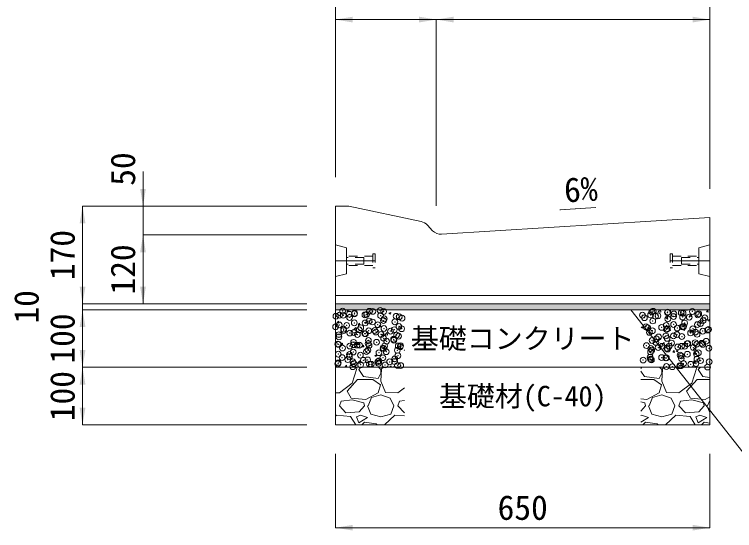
# Model space of a CAD drawing. Units: millimetres at full size; some dimension numbers follow another scale. Extents: x 10958 to 33220, y 2125 to 9550.
# Drawn here: x 14450 to 15701, y 6528 to 7425 of the extents above; entities that cross this region are included whole.
import ezdxf
from ezdxf.enums import TextEntityAlignment as Align

# ---------------------------------------------------------------- set-up
doc = ezdxf.new("R2010")
doc.units = ezdxf.units.MM
doc.header["$LTSCALE"] = 20
doc.header["$PDMODE"] = 32
doc.header["$PDSIZE"] = 10
doc.linetypes.add('USER1', pattern=[1.35, 0.75, -0.6])
for name, color, linetype, lineweight in [('インサート', 3, 'USER1', 5), ('ハッチング_基礎', 150, 'Continuous', 5), ('中心線', 1, 'Continuous', 13), ('寸法線', 7, 'Continuous', 13), ('引出線', 4, 'Continuous', 13), ('本体', 2, 'Continuous', 13), ('舗装・基礎', 3, 'Continuous', 13)]:
    doc.layers.add(name, color=color, linetype=linetype, lineweight=lineweight)
doc.layers.add('ハッチング_モルタル', color=30, linetype='Continuous')
doc.layers.add('文字', color=41, linetype='Continuous')
doc.styles.add('ＭＳ ゴシック', font='')
doc.styles.get('ＭＳ ゴシック').set_extended_font_data('MS Gothic')

# ---------------------------------------------------------------- blocks, each defined once
blk = doc.blocks.new('open_arrow')
at = {"color": 0, "linetype": 'Continuous', "lineweight": -2}
blk.add_lwpolyline([(7.5, 1.25), (0, 0), (7.5, -1.25)], dxfattribs=at)
blk = doc.blocks.new('filled_arrow')
at = {"color": 0, "linetype": 'Continuous', "lineweight": -2}
blk.add_solid([(7.5, 1.25), (0, 0), (7.5, -1.25)], dxfattribs=at)

msp = doc.modelspace()

# ---------------------------------------------------------------- hatches: boundary and pattern name
at = {"layer": 'ハッチング_モルタル'}
msp.add_hatch(color=256, dxfattribs=at).paths.add_polyline_path([(15658.14, 6911.82), (15658.14, 6921.82), (15008.14, 6921.82), (15008.14, 6911.82)])

# ---------------------------------------------------------------- linework, layer by layer
at = {"layer": 'インサート'}
for p, q in [((15073.14, 7005.07), (15027.14, 7005.07)), ((15027.14, 7005.07), (15027.14, 6988.57)), ((15077.14, 7008.82), (15073.14, 7008.82)), ((15073.14, 7008.82), (15073.14, 6984.82)), ((15077.14, 7008.82), (15077.14, 6984.82)), ((15589.14, 7008.82), (15593.14, 7008.82)), ((15589.14, 7008.82), (15589.14, 6984.82)), ((15593.14, 7008.82), (15593.14, 6984.82)), ((15593.14, 7005.07), (15639.14, 7005.07)), ((15639.14, 7005.07), (15639.14, 6988.57)), ((15057.14, 7002.82), (15027.14, 7002.82)), ((15057.14, 7002.82), (15057.14, 6990.82)), ((15609.14, 7002.82), (15639.14, 7002.82)), ((15609.14, 7002.82), (15609.14, 6990.82)), ((15057.14, 6990.82), (15027.14, 6990.82)), ((15073.14, 6988.57), (15027.14, 6988.57)), ((15077.14, 6984.82), (15073.14, 6984.82)), ((15589.14, 6984.82), (15593.14, 6984.82)), ((15593.14, 6988.57), (15639.14, 6988.57)), ((15609.14, 6990.82), (15639.14, 6990.82))]:
    msp.add_line(p, q, dxfattribs=at)
at = {"layer": 'ハッチング_基礎'}
for p, q in [((15027.83, 6909.96), (15031.39, 6911.33)), ((15027.83, 6909.95), (15030.35, 6908.25)), ((15030.35, 6908.25), (15031.38, 6911.32)), ((15100.83, 6905.88), (15103.36, 6904.18)), ((15100.84, 6905.89), (15104.39, 6907.26)), ((15103.36, 6904.18), (15104.39, 6907.25)), ((15568.27, 6908.47), (15572.79, 6907.77)), ((15568.28, 6908.46), (15571.49, 6911.82)), ((15572.79, 6907.76), (15572.32, 6911.82)), ((15616.05, 6911.11), (15616.64, 6911.82)), ((15616.05, 6911.11), (15619.09, 6910.85)), ((15619.07, 6910.84), (15618.89, 6911.82)), ((15622.49, 6900.06), (15626.45, 6904.18)), ((15627.01, 6899.35), (15626.44, 6904.18)), ((15652.49, 6907.92), (15654.94, 6910.84)), ((15652.49, 6907.92), (15655.53, 6907.66)), ((15655.5, 6907.65), (15654.92, 6910.84)), ((15010.72, 6888.88), (15013.17, 6891.8)), ((15013.74, 6888.61), (15013.15, 6891.8)), ((15581.55, 6897.86), (15584.08, 6896.15)), ((15581.56, 6897.87), (15585.11, 6899.23)), ((15584.08, 6896.15), (15585.11, 6899.22)), ((15622.49, 6900.06), (15627.01, 6899.36)), ((15654.56, 6893.8), (15658.12, 6895.17)), ((15654.56, 6893.79), (15657.08, 6892.09)), ((15657.08, 6892.09), (15658.11, 6895.16)), ((15010.72, 6888.88), (15013.76, 6888.62)), ((15039.59, 6876.76), (15043.54, 6880.88)), ((15044.1, 6876.06), (15043.54, 6880.88)), ((15047.16, 6885.69), (15049.61, 6888.61)), ((15047.16, 6885.69), (15050.19, 6885.43)), ((15050.18, 6885.42), (15049.59, 6888.61)), ((15058.15, 6889.51), (15061.71, 6890.88)), ((15058.15, 6889.5), (15060.67, 6887.8)), ((15060.68, 6887.8), (15061.71, 6890.87)), ((15083.6, 6882.51), (15086.04, 6885.43)), ((15083.6, 6882.51), (15086.63, 6882.24)), ((15086.61, 6882.24), (15086.03, 6885.42)), ((15120.03, 6879.32), (15122.48, 6882.24)), ((15120.03, 6879.32), (15123.07, 6879.05)), ((15123.05, 6879.05), (15122.46, 6882.23)), ((15538.87, 6881.48), (15542.43, 6882.85)), ((15538.87, 6881.47), (15541.4, 6879.77)), ((15541.4, 6879.77), (15542.43, 6882.84)), ((15550.23, 6879.28), (15552.68, 6882.19)), ((15550.23, 6879.28), (15553.26, 6879.01)), ((15553.24, 6879.01), (15552.66, 6882.19)), ((15586.66, 6876.09), (15589.11, 6879.01)), ((15589.68, 6875.82), (15589.09, 6879)), ((15015.46, 6873.12), (15017.99, 6871.41)), ((15015.47, 6873.13), (15019.03, 6874.49)), ((15017.99, 6871.41), (15019.02, 6874.48)), ((15039.59, 6876.77), (15044.1, 6876.07)), ((15088.47, 6869.05), (15091, 6867.34)), ((15088.48, 6869.06), (15092.03, 6870.42)), ((15091, 6867.34), (15092.03, 6870.41)), ((15093.8, 6868.35), (15097.76, 6872.48)), ((15093.8, 6868.36), (15098.32, 6867.66)), ((15098.32, 6867.65), (15097.76, 6872.48)), ((15586.66, 6876.09), (15589.7, 6875.82)), ((15611.87, 6877.41), (15614.4, 6875.7)), ((15611.88, 6877.42), (15615.44, 6878.78)), ((15614.4, 6875.7), (15615.43, 6878.77)), ((15623.1, 6872.9), (15625.55, 6875.82)), ((15623.1, 6872.9), (15626.14, 6872.63)), ((15626.12, 6872.63), (15625.53, 6875.81)), ((15045.79, 6852.67), (15049.35, 6854.04)), ((15048.31, 6850.96), (15049.34, 6854.03)), ((15569.19, 6861.02), (15571.72, 6859.32)), ((15569.2, 6861.03), (15572.75, 6862.4)), ((15571.72, 6859.32), (15572.75, 6862.39)), ((15575.01, 6850.57), (15578.97, 6854.69)), ((15579.53, 6849.87), (15578.96, 6854.69)), ((15642.2, 6856.96), (15645.76, 6858.33)), ((15642.2, 6856.95), (15644.72, 6855.25)), ((15644.72, 6855.25), (15645.75, 6858.32)), ((15017.77, 6850.67), (15020.22, 6853.59)), ((15017.77, 6850.67), (15020.81, 6850.4)), ((15020.79, 6850.4), (15020.2, 6853.59)), ((15045.79, 6852.66), (15048.31, 6850.96)), ((15054.21, 6847.48), (15056.66, 6850.4)), ((15054.21, 6847.48), (15057.24, 6847.22)), ((15057.22, 6847.21), (15056.64, 6850.4)), ((15090.64, 6844.3), (15093.09, 6847.21)), ((15090.64, 6844.29), (15093.68, 6844.03)), ((15093.66, 6844.03), (15093.07, 6847.21)), ((15118.79, 6848.59), (15121.32, 6846.89)), ((15118.8, 6848.6), (15122.35, 6849.97)), ((15121.32, 6846.89), (15122.35, 6849.96)), ((15127.08, 6841.11), (15128.14, 6842.36)), ((15557.28, 6841.06), (15559.72, 6843.98)), ((15560.29, 6840.79), (15559.7, 6843.98)), ((15575.01, 6850.58), (15579.53, 6849.88)), ((15599.52, 6840.58), (15603.08, 6841.94)), ((15602.04, 6838.86), (15603.07, 6841.93)), ((15629.22, 6842.17), (15633.74, 6841.47)), ((15629.23, 6842.16), (15633.18, 6846.29)), ((15633.74, 6841.46), (15633.18, 6846.28)), ((15076.11, 6832.22), (15079.67, 6833.58)), ((15076.11, 6832.21), (15078.64, 6830.51)), ((15078.64, 6830.51), (15079.67, 6833.57)), ((15127.08, 6841.11), (15128.14, 6841.01)), ((15557.28, 6841.06), (15560.31, 6840.8)), ((15593.71, 6837.88), (15596.16, 6840.8)), ((15593.71, 6837.88), (15596.75, 6837.61)), ((15596.73, 6837.61), (15596.14, 6840.79)), ((15599.51, 6840.57), (15602.04, 6838.86)), ((15630.15, 6834.69), (15632.6, 6837.61)), ((15630.15, 6834.69), (15633.19, 6834.42)), ((15633.17, 6834.42), (15632.58, 6837.6)), ((15033.43, 6815.83), (15036.99, 6817.2)), ((15035.95, 6814.12), (15036.98, 6817.19)), ((15046.32, 6818.87), (15050.28, 6822.99)), ((15046.32, 6818.87), (15050.84, 6818.17)), ((15050.84, 6818.17), (15050.28, 6822.99)), ((15556.83, 6824.18), (15559.36, 6822.48)), ((15556.84, 6824.19), (15560.39, 6825.56)), ((15559.36, 6822.48), (15560.39, 6825.55)), ((15629.84, 6820.12), (15633.4, 6821.49)), ((15629.84, 6820.11), (15632.36, 6818.41)), ((15632.36, 6818.41), (15633.39, 6821.48)), ((15024.82, 6812.46), (15027.27, 6815.38)), ((15024.82, 6812.46), (15027.86, 6812.19)), ((15027.84, 6812.19), (15027.25, 6815.37)), ((15033.43, 6815.83), (15035.95, 6814.12)), ((15037.18, 6784.55), (15045.31, 6809.95)), ((15045.31, 6809.95), (15044.17, 6811.82)), ((15052.26, 6811.82), (15048.36, 6807.92)), ((15048.36, 6807.92), (15056.49, 6795.73)), ((15063.39, 6811.82), (15063.71, 6812.19)), ((15063.75, 6811.82), (15063.69, 6812.19)), ((15086.97, 6807.92), (15082.51, 6811.82)), ((15087.98, 6808.94), (15086.97, 6787.6)), ((15086.97, 6801.82), (15086.97, 6807.92)), ((15091.14, 6811.82), (15087.98, 6808.94)), ((15101.84, 6811.82), (15104.5, 6814.58)), ((15104.81, 6811.82), (15104.49, 6814.58)), ((15106.57, 6811.82), (15109.99, 6813.13)), ((15109.55, 6811.82), (15109.99, 6813.12)), ((15540.26, 6811.82), (15538.14, 6809.7)), ((15538.14, 6805.25), (15544.49, 6795.73)), ((15574.97, 6807.92), (15570.51, 6811.82)), ((15575.98, 6808.94), (15574.97, 6787.6)), ((15574.97, 6801.82), (15574.97, 6807.92)), ((15579.14, 6811.82), (15575.98, 6808.94)), ((15626.78, 6784.55), (15634.91, 6809.95)), ((15634.91, 6809.95), (15633.77, 6811.82)), ((15641.86, 6811.82), (15637.96, 6807.92)), ((15637.96, 6807.92), (15646.09, 6795.73)), ((15056.49, 6795.73), (15081.89, 6792.68)), ((15081.89, 6792.68), (15086.97, 6801.82)), ((15544.49, 6795.73), (15569.89, 6792.68)), ((15569.89, 6792.68), (15574.97, 6801.82)), ((15646.09, 6795.73), (15658.14, 6794.28)), ((15014.83, 6767.28), (15037.18, 6784.55)), ((15028.04, 6770.33), (15046.33, 6790.65)), ((15046.33, 6790.65), (15072.74, 6790.65)), ((15072.74, 6790.65), (15085.95, 6781.5)), ((15085.95, 6781.5), (15081.89, 6767.28)), ((15086.97, 6787.6), (15095.09, 6768.3)), ((15538.14, 6790.65), (15560.74, 6790.65)), ((15560.74, 6790.65), (15573.95, 6781.5)), ((15573.95, 6781.5), (15569.89, 6767.28)), ((15574.97, 6787.6), (15583.09, 6768.3)), ((15604.43, 6767.28), (15626.78, 6784.55)), ((15617.64, 6770.33), (15635.93, 6790.65)), ((15635.93, 6790.65), (15658.14, 6790.65)), ((15008.14, 6767.6), (15014.83, 6767.28)), ((15035.15, 6758.14), (15028.04, 6770.33)), ((15081.89, 6767.28), (15060.55, 6756.1)), ((15095.09, 6768.3), (15116.43, 6767.28)), ((15116.43, 6767.28), (15128.14, 6776.32)), ((15569.89, 6767.28), (15548.55, 6756.1)), ((15583.09, 6768.3), (15604.43, 6767.28)), ((15624.75, 6758.14), (15617.64, 6770.33)), ((15037.18, 6755.09), (15017.88, 6753.06)), ((15060.55, 6756.1), (15035.15, 6758.14)), ((15057.5, 6750.01), (15037.18, 6755.09)), ((15064.61, 6744.93), (15070.71, 6759.15)), ((15070.71, 6759.15), (15086.97, 6764.23)), ((15086.97, 6764.23), (15103.22, 6758.14)), ((15103.22, 6758.14), (15109.32, 6744.93)), ((15128.14, 6753.97), (15119.48, 6753.06)), ((15548.55, 6756.1), (15538.14, 6756.94)), ((15552.61, 6744.93), (15558.71, 6759.15)), ((15558.71, 6759.15), (15574.97, 6764.23)), ((15574.97, 6764.23), (15591.22, 6758.14)), ((15591.22, 6758.14), (15597.32, 6744.93)), ((15626.78, 6755.09), (15607.48, 6753.06)), ((15650.15, 6756.1), (15624.75, 6758.14)), ((15647.1, 6750.01), (15626.78, 6755.09)), ((15658.14, 6760.29), (15650.15, 6756.1)), ((15654.21, 6744.93), (15658.14, 6754.07)), ((15014.83, 6744.93), (15017.88, 6753.06)), ((15026.01, 6732.74), (15014.83, 6744.93)), ((15058.52, 6744.93), (15049.37, 6734.77)), ((15058.52, 6744.93), (15057.5, 6750.01)), ((15063.6, 6744.93), (15069.69, 6730.7)), ((15104.24, 6730.7), (15109.32, 6744.93)), ((15116.43, 6744.93), (15119.48, 6753.06)), ((15127.61, 6732.74), (15116.43, 6744.93)), ((15545.5, 6750.01), (15538.14, 6751.85)), ((15546.52, 6744.93), (15538.14, 6735.61)), ((15546.52, 6744.93), (15545.5, 6750.01)), ((15551.6, 6744.93), (15557.69, 6730.7)), ((15592.24, 6730.7), (15597.32, 6744.93)), ((15604.43, 6744.93), (15607.48, 6753.06)), ((15615.61, 6732.74), (15604.43, 6744.93)), ((15648.12, 6744.93), (15638.97, 6734.77)), ((15648.12, 6744.93), (15647.1, 6750.01)), ((15653.2, 6744.93), (15658.14, 6733.41)), ((15049.37, 6734.77), (15026.01, 6732.74)), ((15069.69, 6730.7), (15086.97, 6725.62)), ((15086.97, 6725.62), (15104.24, 6730.7)), ((15128.14, 6732.78), (15127.61, 6732.74)), ((15557.69, 6730.7), (15574.97, 6725.62)), ((15574.97, 6725.62), (15592.24, 6730.7)), ((15638.97, 6734.77), (15615.61, 6732.74)), ((15009.75, 6728.67), (15008.14, 6727.2)), ((15034.13, 6726.64), (15009.75, 6728.67)), ((15043.19, 6711.82), (15034.13, 6726.64)), ((15051.41, 6728.67), (15044.29, 6725.62)), ((15044.29, 6725.62), (15048.36, 6715.46)), ((15048.36, 6715.46), (15063.6, 6724.61)), ((15063.6, 6724.61), (15051.41, 6728.67)), ((15058.52, 6716.48), (15053.86, 6711.82)), ((15078.84, 6713.43), (15058.52, 6716.48)), ((15111.35, 6728.67), (15092.89, 6711.82)), ((15128.14, 6727.27), (15111.35, 6728.67)), ((15539.41, 6728.67), (15538.14, 6728.13)), ((15538.14, 6716.53), (15551.6, 6724.61)), ((15551.6, 6724.61), (15539.41, 6728.67)), ((15546.52, 6716.48), (15541.86, 6711.82)), ((15566.84, 6713.43), (15546.52, 6716.48)), ((15599.35, 6728.67), (15580.89, 6711.82)), ((15623.73, 6726.64), (15599.35, 6728.67)), ((15632.79, 6711.82), (15623.73, 6726.64)), ((15641.01, 6728.67), (15633.89, 6725.62)), ((15633.89, 6725.62), (15637.96, 6715.46)), ((15637.96, 6715.46), (15653.2, 6724.61)), ((15653.2, 6724.61), (15641.01, 6728.67)), ((15648.12, 6716.48), (15643.46, 6711.82)), ((15658.14, 6714.98), (15648.12, 6716.48)), ((15080.69, 6711.82), (15078.84, 6713.43)), ((15568.69, 6711.82), (15566.84, 6713.43))]:
    msp.add_line(p, q, dxfattribs=at)
for p in [(15008.85, 6900.44), (15015.25, 6902.36), (15020.3, 6909.56), (15021.57, 6902.11), (15032.06, 6904.02), (15040.81, 6904.64), (15041.33, 6905.94), (15059.18, 6902.87), (15062.09, 6903.49), (15066.99, 6909.19), (15072.89, 6908.87), (15085.61, 6910.54), (15086.3, 6901.73), (15091.72, 6908.58), (15113.42, 6900.58), (15118.84, 6899.67), (15541.01, 6902.39), (15555.36, 6902.75), (15557.41, 6908.07), (15559.67, 6909.19), (15563.71, 6900.38), (15568.12, 6901.25), (15584.53, 6906.92), (15584.99, 6907.84), (15595.24, 6900.1), (15595.79, 6904.6), (15608.51, 6906.28), (15610.79, 6899.1), (15611.65, 6905.78), (15622.36, 6898.95), (15627.75, 6908.81), (15637.18, 6902.91), (15638.77, 6904.63), (15032.47, 6898.41), (15040.72, 6889.03), (15059.53, 6888.83), (15066.38, 6892.28), (15072.25, 6890.51), (15091.49, 6893.04), (15092.76, 6896.09), (15111.12, 6890.8), (15123.57, 6897.26), (15544.47, 6897.85), (15559.05, 6892.27), (15585.13, 6895.85), (15614.39, 6888.77), (15642.14, 6887.7), (15646.47, 6893), (15649.48, 6897.81), (15008.21, 6882.08), (15014.63, 6885.45), (15022.17, 6878.06), (15022.24, 6875.55), (15027.45, 6884.61), (15049.29, 6876.91), (15051.87, 6880.63), (15065.76, 6875.37), (15076.41, 6875.77), (15081.5, 6885.72), (15092.14, 6879.18), (15103.52, 6874.62), (15110.2, 6877.23), (15118.23, 6882.76), (15122.92, 6878.9), (15547.31, 6882.25), (15550.35, 6880.34), (15558.43, 6875.36), (15574.43, 6881.1), (15582.43, 6884.57), (15582.89, 6877.53), (15584.52, 6878.94), (15595.15, 6886.24), (15601.54, 6879.96), (15610.18, 6882.19), (15612.51, 6882.61), (15628.66, 6878.81), (15636.56, 6886), (15645.82, 6874.64), (15654.31, 6876.55), (15655.78, 6877.66), (15014.02, 6868.54), (15014.08, 6864.57), (15032.88, 6871.23), (15040.1, 6872.12), (15046.16, 6868.8), (15058.88, 6870.47), (15060, 6870.09), (15078.12, 6873), (15087.12, 6868.94), (15091.53, 6862.27), (15114.24, 6867.8), (15117.61, 6865.85), (15553.26, 6872.44), (15569.07, 6864.53), (15581.78, 6866.2), (15583.9, 6862.03), (15595.06, 6866.38), (15601.02, 6868.74), (15609.56, 6865.28), (15624.69, 6871.46), (15633.1, 6872.96), (15635.94, 6869.09), (15012.06, 6852.24), (15013.4, 6851.63), (15039.18, 6851.09), (15039.48, 6855.21), (15045.52, 6850.43), (15049.77, 6850.32), (15064.76, 6852.97), (15065.14, 6858.46), (15066.3, 6849.94), (15079.4, 6855.41), (15096.84, 6857.19), (15109.02, 6860.49), (15109.56, 6858.87), (15116.99, 6848.94), (15121.2, 6849.34), (15548.13, 6849.47), (15557.82, 6858.45), (15564.53, 6855.14), (15565.43, 6861.29), (15591.65, 6854), (15618.77, 6852.85), (15619.74, 6852.93), (15632.46, 6854.6), (15635.32, 6852.18), (15644.09, 6853.68), (15645.89, 6851.71), (15651.7, 6857.13), (15020.15, 6845.24), (15032.8, 6848.76), (15038.86, 6838.3), (15061.94, 6839.17), (15064.52, 6841.55), (15083.48, 6837.15), (15090.91, 6845.36), (15091.57, 6844.25), (15093.42, 6848.8), (15096.19, 6838.83), (15115.43, 6841.36), (15120.54, 6847.65), (15555.21, 6838.43), (15555.7, 6844.49), (15557.2, 6841.54), (15568.42, 6846.17), (15575.24, 6848.32), (15583.28, 6845.12), (15584.84, 6843.51), (15587.66, 6848.7), (15602.36, 6847.17), (15608.94, 6848.37), (15614.46, 6848.6), (15629.48, 6846.03), (15638.33, 6837.1), (15656.6, 6844.88), (15012.78, 6834.72), (15019.44, 6828.72), (15029.29, 6825.13), (15032.15, 6830.4), (15032.32, 6834.08), (15051.39, 6832.93), (15056.41, 6823.99), (15063.91, 6824.64), (15090.29, 6828.45), (15110.97, 6826.47), (15116.37, 6832.02), (15542.34, 6824.46), (15554.43, 6829.32), (15555.05, 6826.13), (15556.58, 6824.63), (15574.29, 6828.67), (15581.54, 6828.18), (15582.66, 6828.21), (15606.38, 6832.89), (15608.32, 6831.46), (15608.66, 6827.03), (15619.09, 6834.56), (15634.71, 6835.27), (15635.78, 6825.88), (15012.16, 6817.81), (15012.88, 6819.45), (15038.03, 6812.89), (15038.25, 6821.39), (15040, 6818.31), (15051.72, 6816.3), (15067.12, 6817.16), (15070.11, 6817.12), (15081.35, 6821.39), (15082.83, 6818.79), (15083.53, 6822.84), (15094.24, 6816.02), (15102.07, 6821.33), (15110.64, 6821.69), (15115.75, 6815.11), (15121.35, 6814.87), (15582.74, 6813.2), (15593.01, 6812.85), (15605.73, 6814.53), (15607.7, 6814.55), (15612.36, 6818.29), (15624.97, 6817.06), (15634.09, 6818.36), (15641.99, 6823.37), (15654.16, 6812.22), (15657.05, 6821.28)]:
    msp.add_point(p, dxfattribs=at)
at = {"layer": '中心線'}
for p, q in [((15008.14, 6996.82), (15077.14, 6996.82)), ((15658.14, 6996.82), (15589.14, 6996.82))]:
    msp.add_line(p, q, dxfattribs=at)
at = {"layer": '寸法線'}
for p, q in [((15008.14, 7141.82), (15008.14, 7520.81)), ((15658.14, 7121.82), (15658.14, 7520.81)), ((15183.07, 7415.81), (15008.14, 7415.81)), ((15008.14, 7141.82), (15008.14, 7415.81)), ((15658.14, 7415.81), (15183.07, 7415.81)), ((15183.07, 7092.43), (15183.07, 7415.81)), ((15183.07, 7092.43), (15183.07, 7415.81)), ((15658.14, 7121.82), (15658.14, 7415.81)), ((14673.77, 6981.82), (14673.77, 7151.82)), ((14568.77, 6921.82), (14568.77, 7091.82)), ((14958.14, 7091.82), (14568.77, 7091.82)), ((14958.14, 7091.82), (14673.77, 7091.82)), ((14673.77, 6921.82), (14673.77, 7041.82)), ((14958.14, 7041.82), (14673.77, 7041.82)), ((14958.14, 7041.82), (14673.77, 7041.82)), ((14568.77, 6951.82), (14568.77, 6881.82)), ((14958.14, 6921.82), (14568.77, 6921.82)), ((14958.14, 6921.82), (14568.77, 6921.82)), ((14958.14, 6921.82), (14673.77, 6921.82)), ((14958.14, 6911.82), (14568.77, 6911.82)), ((14568.77, 6911.82), (14568.77, 6751.82)), ((14958.14, 6911.82), (14568.77, 6911.82)), ((14568.77, 6871.82), (14568.77, 6711.82)), ((14958.14, 6811.82), (14568.77, 6811.82)), ((14958.14, 6811.82), (14568.77, 6811.82)), ((14958.14, 6711.82), (14568.77, 6711.82)), ((15008.14, 6661.82), (15008.14, 6533.23)), ((15658.14, 6661.82), (15658.14, 6533.23)), ((15008.14, 6533.23), (15658.14, 6533.23))]:
    msp.add_line(p, q, dxfattribs=at)
at = {"layer": '引出線'}
for points in [[(15397.79, 7085.3), (15460.36, 7089.17), (15407.01, 7085.87)], [(15520.97, 6911.82), (15728.46, 6648.03), (16185.87, 6648.03)]]:
    msp.add_lwpolyline(points, dxfattribs=at)
at = {"layer": '本体'}
for p, q in [((15008.14, 7091.82), (15008.14, 6921.82)), ((15008.14, 7091.82), (15031.14, 7091.82)), ((15156.88, 7064.87), (15031.14, 7091.82)), ((15658.14, 7071.82), (15192.35, 7043)), ((15658.14, 7071.82), (15658.14, 6921.82)), ((15167.59, 7058.65), (15176.65, 7049.16)), ((15658.14, 6921.82), (15008.14, 6921.82))]:
    msp.add_line(p, q, dxfattribs=at)
at = {"layer": '本体', "lineweight": 9}
for p, q in [((15008.14, 7024.32), (15027.14, 7019.32)), ((15027.14, 7019.32), (15027.14, 6974.32)), ((15658.14, 7024.32), (15639.14, 7019.32)), ((15639.14, 7019.32), (15639.14, 6974.32)), ((15008.14, 6969.32), (15027.14, 6974.32)), ((15658.14, 6969.32), (15639.14, 6974.32))]:
    msp.add_line(p, q, dxfattribs=at)
at = {"layer": '本体', "lineweight": 5}
msp.add_line((15658.14, 6936.82), (15008.14, 6936.82), dxfattribs=at)
at = {"layer": '本体'}
for centre, start, end in [((15152.69, 7045.31), 41.80792, 77.90524), ((15191.12, 7062.97), 223.66772, 273.53956)]:
    msp.add_arc(centre, 20, start, end, dxfattribs=at)
at = {"layer": '舗装・基礎'}
for points in [[(15008.14, 6921.82), (15658.14, 6921.82), (15658.14, 6911.82), (15008.14, 6911.82)], [(15008.14, 6911.82), (15658.14, 6911.82), (15658.14, 6811.82), (15008.14, 6811.82)], [(15008.14, 6811.82), (15658.14, 6811.82), (15658.14, 6711.82), (15008.14, 6711.82)]]:
    msp.add_lwpolyline(points, close=True, dxfattribs=at)

# ---------------------------------------------------------------- block references
at = {"layer": '寸法線', "xscale": 4, "yscale": 4}
for p in [(15008.14, 7415.81), (15183.07, 7415.81), (15008.14, 6533.23)]:
    msp.add_blockref('filled_arrow', p, dxfattribs=at)
for p, rotation in [((15183.07, 7415.81), 180), ((15658.14, 7415.81), 180), ((14673.77, 7091.82), 90), ((14568.77, 7091.82), 270), ((14673.77, 7041.82), 270), ((14673.77, 7041.82), 270), ((14568.77, 6921.82), 90), ((14673.77, 6921.82), 90), ((14568.77, 6911.82), 270), ((14568.77, 6811.82), 90), ((14568.77, 6811.82), 270), ((14568.77, 6711.82), 90), ((15658.14, 6533.23), 180)]:
    msp.add_blockref('filled_arrow', p, dxfattribs=dict(at, rotation=rotation))
at = {"layer": '引出線', "xscale": 0.133, "yscale": 0.133}
for name, p, rotation in [('open_arrow', (15397.79, 7085.3), 3.5), ('filled_arrow', (15520.97, 6911.82), 308.2)]:
    msp.add_blockref(name, p, dxfattribs=dict(at, rotation=rotation))

# ---------------------------------------------------------------- texts
at = {"layer": '寸法線', "style": 'ＭＳ ゴシック'}
for s, p in [('50', (14638.77, 7156.19)), ('170', (14533.77, 7006.82)), ('120', (14638.77, 6981.82)), ('10', (14471.27, 6916.82)), ('100', (14533.77, 6861.82)), ('100', (14533.77, 6761.82))]:
    msp.add_text(s, height=42.72, rotation=90, dxfattribs=at).set_placement(p, align=Align.MIDDLE_CENTER)
msp.add_text('650', height=42.72, dxfattribs=at).set_placement((15333.14, 6568.23), align=Align.MIDDLE_CENTER)
at = {"layer": '引出線', "style": 'ＭＳ ゴシック'}
msp.add_text('6%', height=42.72, rotation=3.54, dxfattribs=at).set_placement((15403.62, 7140.68), align=Align.TOP_LEFT)
at = {"layer": '文字', "style": 'ＭＳ ゴシック'}
for s, p in [('基礎コンクリート', (15333.14, 6861.82)), ('基礎材(C-40)', (15333.14, 6761.82))]:
    msp.add_text(s, height=35.6, dxfattribs=at).set_placement(p, align=Align.MIDDLE_CENTER)

doc.saveas('drawing.dxf')
